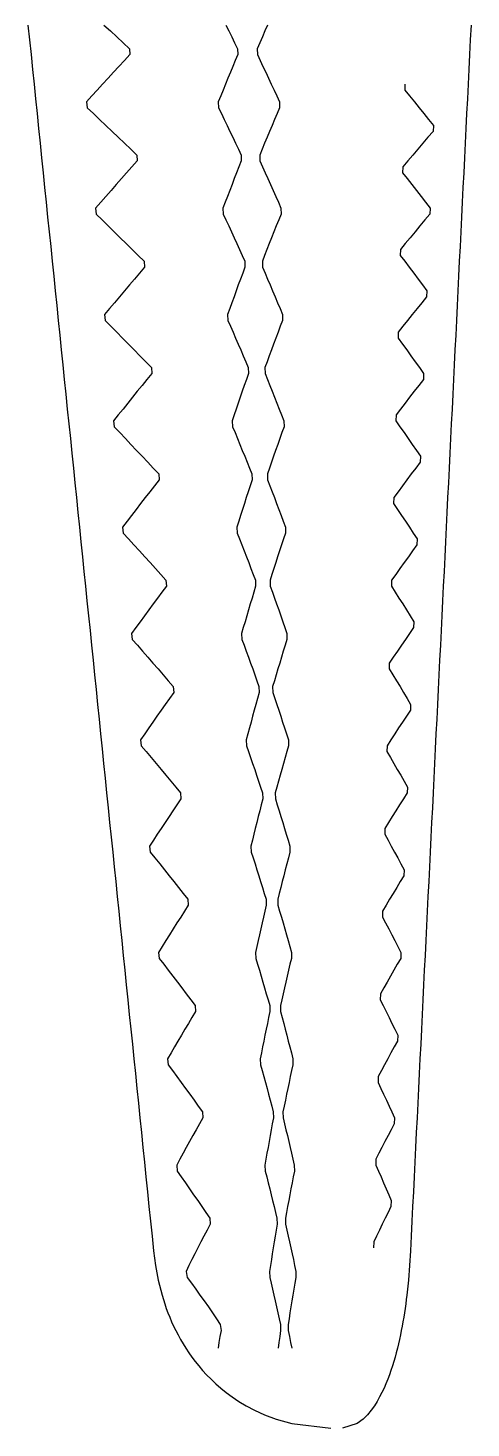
# Model space of a CAD drawing. Header units: metres. Extents: x -300 to 150, y -475 to 475.
# Drawn here: x 0 to 150, y -475 to -1 of the extents above; entities that cross this region are included whole.
import ezdxf

# ---------------------------------------------------------------- set-up
doc = ezdxf.new("R2010")
doc.units = ezdxf.units.M

msp = doc.modelspace()

# ---------------------------------------------------------------- linework, layer by layer
at = {"layer": 'GEODESIC_RIBS_45DEG'}
for p, q in [((25.725, 0), (27.8983, -2)), ((66.995, 0), (67.9921, -2)), ((81.105, 0), (80.2235, -2)), ((27.8983, -2), (30.0636, -4)), ((30.0636, -4), (32.2208, -6)), ((67.9921, -2), (68.984, -4)), ((68.984, -4), (69.9708, -6)), ((79.3471, -4), (78.4758, -6)), ((80.2235, -2), (79.3471, -4)), ((32.2208, -6), (34.3699, -8)), ((34.3699, -8), (34.5071, -10)), ((69.9708, -6), (70.9525, -8)), ((70.9525, -8), (71.0196, -10)), ((78.4758, -6), (77.6097, -8)), ((77.6097, -8), (77.6581, -10)), ((30.79, -14), (28.9436, -16)), ((32.6446, -12), (30.79, -14)), ((34.5071, -10), (32.6446, -12)), ((69.3454, -14), (68.5161, -16)), ((70.18, -12), (69.3454, -14)), ((71.0196, -10), (70.18, -12)), ((77.6581, -10), (78.6134, -12)), ((78.6134, -12), (79.5634, -14)), ((79.5634, -14), (80.5084, -16)), ((27.1052, -18), (25.2749, -20)), ((28.9436, -16), (27.1052, -18)), ((67.6918, -18), (66.8727, -20)), ((68.5161, -16), (67.6918, -18)), ((80.5084, -16), (81.4482, -18)), ((81.4482, -18), (82.3829, -20)), ((23.4526, -22), (21.6384, -24)), ((25.2749, -20), (23.4526, -22)), ((66.0587, -22), (65.2498, -24)), ((66.8727, -20), (66.0587, -22)), ((82.3829, -20), (83.3124, -22)), ((83.3124, -22), (84.2368, -24)), ((127.6225, -20), (127.5687, -22)), ((127.5687, -22), (129.2036, -24)), ((21.6384, -24), (19.8323, -26)), ((19.8323, -26), (20.0018, -28)), ((20.0018, -28), (22.1348, -30)), ((65.2498, -24), (64.4461, -26)), ((64.4461, -26), (64.5338, -28)), ((64.5338, -28), (65.5052, -30)), ((84.2368, -24), (85.1561, -26)), ((85.184, -28), (84.3281, -30)), ((85.1561, -26), (85.184, -28)), ((129.2036, -24), (130.8303, -26)), ((130.8303, -26), (132.4488, -28)), ((132.4488, -28), (134.0591, -30)), ((22.1348, -30), (24.2597, -32)), ((24.2597, -32), (26.3766, -34)), ((65.5052, -30), (66.4715, -32)), ((66.4715, -32), (67.4326, -34)), ((83.4774, -32), (82.6318, -34)), ((84.3281, -30), (83.4774, -32)), ((134.0591, -30), (135.6612, -32)), ((135.6612, -32), (137.2551, -34)), ((26.3766, -34), (28.4854, -36)), ((28.4854, -36), (30.5862, -38)), ((67.4326, -34), (68.3886, -36)), ((68.3886, -36), (69.3395, -38)), ((81.7914, -36), (80.9561, -38)), ((82.6318, -34), (81.7914, -36)), ((137.1766, -36), (135.4381, -38)), ((137.2551, -34), (137.1766, -36)), ((30.5862, -38), (32.6788, -40)), ((32.6788, -40), (34.7635, -42)), ((34.7635, -42), (36.84, -44)), ((69.3395, -38), (70.2852, -40)), ((70.2852, -40), (71.2258, -42)), ((71.2258, -42), (72.1612, -44)), ((79.3009, -42), (78.481, -44)), ((80.1259, -40), (79.3009, -42)), ((80.9561, -38), (80.1259, -40)), ((131.9857, -42), (130.2718, -44)), ((133.7078, -40), (131.9857, -42)), ((135.4381, -38), (133.7078, -40)), ((36.9772, -46), (35.1872, -48)), ((36.84, -44), (36.9772, -46)), ((72.2284, -46), (71.4349, -48)), ((72.1612, -44), (72.2284, -46)), ((78.481, -44), (78.5294, -46)), ((78.5294, -46), (79.4384, -48)), ((128.5661, -46), (126.8687, -48)), ((130.2718, -44), (128.5661, -46)), ((31.6314, -52), (29.8656, -54)), ((33.4053, -50), (31.6314, -52)), ((35.1872, -48), (33.4053, -50)), ((69.8634, -52), (69.0854, -54)), ((70.6466, -50), (69.8634, -52)), ((71.4349, -48), (70.6466, -50)), ((79.4384, -48), (80.3423, -50)), ((80.3423, -50), (81.241, -52)), ((81.241, -52), (82.1346, -54)), ((126.8687, -48), (126.8148, -50)), ((126.8148, -50), (128.3923, -52)), ((128.3923, -52), (129.9616, -54)), ((28.1079, -56), (26.3582, -58)), ((29.8656, -54), (28.1079, -56)), ((68.3125, -56), (67.5447, -58)), ((69.0854, -54), (68.3125, -56)), ((82.1346, -54), (83.0231, -56)), ((83.0231, -56), (83.9064, -58)), ((129.9616, -54), (131.5226, -56)), ((131.5226, -56), (133.0755, -58)), ((24.6166, -60), (22.883, -62)), ((26.3582, -58), (24.6166, -60)), ((66.7821, -60), (66.0246, -62)), ((67.5447, -58), (66.7821, -60)), ((83.9064, -58), (84.7846, -60)), ((84.7846, -60), (85.6576, -62)), ((133.0755, -58), (134.6201, -60)), ((134.6201, -60), (136.1566, -62)), ((22.883, -62), (23.0525, -64)), ((23.0525, -64), (25.1129, -66)), ((25.1129, -66), (27.1653, -68)), ((66.0246, -62), (66.1123, -64)), ((66.1123, -64), (67.0375, -66)), ((67.0375, -66), (67.9575, -68)), ((84.8758, -66), (84.0714, -68)), ((85.6855, -64), (84.8758, -66)), ((85.6576, -62), (85.6855, -64)), ((134.397, -66), (132.7242, -68)), ((136.0781, -64), (134.397, -66)), ((136.1566, -62), (136.0781, -64)), ((27.1653, -68), (29.2096, -70)), ((29.2096, -70), (31.2458, -72)), ((67.9575, -68), (68.8724, -70)), ((68.8724, -70), (69.7822, -72)), ((83.272, -70), (82.4778, -72)), ((84.0714, -68), (83.272, -70)), ((131.0595, -70), (129.4031, -72)), ((132.7242, -68), (131.0595, -70)), ((31.2458, -72), (33.274, -74)), ((33.274, -74), (35.2941, -76)), ((69.7822, -72), (70.6868, -74)), ((70.6868, -74), (71.5863, -76)), ((81.6887, -74), (80.9048, -76)), ((82.4778, -72), (81.6887, -74)), ((127.7548, -74), (126.1148, -76)), ((129.4031, -72), (127.7548, -74)), ((35.2941, -76), (37.3061, -78)), ((37.3061, -78), (39.3101, -80)), ((39.3101, -80), (39.4473, -82)), ((71.5863, -76), (72.4807, -78)), ((72.4807, -78), (73.3699, -80)), ((73.3699, -80), (73.4371, -82)), ((80.126, -78), (79.3523, -80)), ((79.3523, -80), (79.4007, -82)), ((80.9048, -76), (80.126, -78)), ((126.1148, -76), (126.061, -78)), ((126.061, -78), (127.581, -80)), ((127.581, -80), (129.0928, -82)), ((37.7299, -84), (36.0206, -86)), ((39.4473, -82), (37.7299, -84)), ((72.6898, -84), (71.9478, -86)), ((73.4371, -82), (72.6898, -84)), ((79.4007, -82), (80.2635, -84)), ((80.2635, -84), (81.1211, -86)), ((129.0928, -82), (130.5964, -84)), ((130.5964, -84), (132.0918, -86)), ((32.626, -90), (30.9409, -92)), ((34.3193, -88), (32.626, -90)), ((36.0206, -86), (34.3193, -88)), ((70.479, -90), (69.7523, -92)), ((71.2108, -88), (70.479, -90)), ((71.9478, -86), (71.2108, -88)), ((81.1211, -86), (81.9736, -88)), ((81.9736, -88), (82.821, -90)), ((82.821, -90), (83.6632, -92)), ((132.0918, -86), (133.579, -88)), ((133.579, -88), (135.058, -90)), ((135.058, -90), (134.9796, -92)), ((29.2637, -94), (27.5947, -96)), ((30.9409, -92), (29.2637, -94)), ((69.0308, -94), (68.3144, -96)), ((69.7523, -92), (69.0308, -94)), ((83.6632, -92), (84.5003, -94)), ((84.5003, -94), (85.3323, -96)), ((133.3559, -94), (131.7405, -96)), ((134.9796, -92), (133.3559, -94)), ((27.5947, -96), (25.9337, -98)), ((25.9337, -98), (26.1032, -100)), ((68.3144, -96), (67.6031, -98)), ((67.6031, -98), (67.6908, -100)), ((85.3323, -96), (86.1591, -98)), ((86.1591, -98), (86.187, -100)), ((130.1333, -98), (128.5343, -100)), ((131.7405, -96), (130.1333, -98)), ((26.1032, -100), (28.0911, -102)), ((28.0911, -102), (30.0709, -104)), ((30.0709, -104), (32.0426, -106)), ((67.6908, -100), (68.5698, -102)), ((68.5698, -102), (69.4436, -104)), ((69.4436, -104), (70.3123, -106)), ((84.6653, -104), (83.9122, -106)), ((85.4236, -102), (84.6653, -104)), ((86.187, -100), (85.4236, -102)), ((125.3609, -104), (125.3071, -106)), ((126.9435, -102), (125.3609, -104)), ((128.5343, -100), (126.9435, -102)), ((32.0426, -106), (34.0062, -108)), ((34.0062, -108), (35.9618, -110)), ((70.3123, -106), (71.1758, -108)), ((71.1758, -108), (72.0342, -110)), ((83.1642, -108), (82.4213, -110)), ((83.9122, -106), (83.1642, -108)), ((125.3071, -106), (126.7697, -108)), ((126.7697, -108), (128.2241, -110)), ((35.9618, -110), (37.9094, -112)), ((37.9094, -112), (39.8488, -114)), ((72.0342, -110), (72.8875, -112)), ((72.8875, -112), (73.7356, -114)), ((81.6836, -112), (80.951, -114)), ((82.4213, -110), (81.6836, -112)), ((128.2241, -110), (129.6702, -112)), ((129.6702, -112), (131.1082, -114)), ((39.8488, -114), (41.7802, -116)), ((41.9174, -118), (40.2726, -120)), ((41.7802, -116), (41.9174, -118)), ((73.7356, -114), (74.5786, -116)), ((74.6458, -118), (73.9448, -120)), ((74.5786, -116), (74.6458, -118)), ((80.951, -114), (80.2236, -116)), ((80.2236, -116), (80.272, -118)), ((80.272, -118), (81.0886, -120)), ((131.1082, -114), (132.538, -116)), ((132.538, -116), (133.9595, -118)), ((133.9595, -118), (133.881, -120)), ((38.6358, -122), (37.0071, -124)), ((40.2726, -120), (38.6358, -122)), ((73.2489, -122), (72.5582, -124)), ((73.9448, -120), (73.2489, -122)), ((81.0886, -120), (81.9, -122)), ((81.9, -122), (82.7063, -124)), ((132.3149, -122), (130.7569, -124)), ((133.881, -120), (132.3149, -122)), ((35.3864, -126), (33.7738, -128)), ((37.0071, -124), (35.3864, -126)), ((71.8726, -126), (71.1921, -128)), ((72.5582, -124), (71.8726, -126)), ((82.7063, -124), (83.5074, -126)), ((83.5074, -126), (84.3034, -128)), ((129.2071, -126), (127.6656, -128)), ((130.7569, -124), (129.2071, -126)), ((30.5728, -132), (28.9844, -134)), ((32.1693, -130), (30.5728, -132)), ((33.7738, -128), (32.1693, -130)), ((69.8466, -132), (69.1816, -134)), ((70.5168, -130), (69.8466, -132)), ((71.1921, -128), (70.5168, -130)), ((84.3034, -128), (85.0943, -130)), ((85.0943, -130), (85.88, -132)), ((85.88, -132), (86.6606, -134)), ((124.6071, -132), (124.5532, -134)), ((126.1322, -130), (124.6071, -132)), ((127.6656, -128), (126.1322, -130)), ((28.9844, -134), (29.1539, -136)), ((29.1539, -136), (31.0692, -138)), ((69.1816, -134), (69.2693, -136)), ((69.2693, -136), (70.102, -138)), ((86.6885, -136), (85.9713, -138)), ((86.6606, -134), (86.6885, -136)), ((124.5532, -134), (125.9584, -136)), ((125.9584, -136), (127.3553, -138)), ((31.0692, -138), (32.9764, -140)), ((32.9764, -140), (34.8756, -142)), ((34.8756, -142), (36.7666, -144)), ((70.102, -138), (70.9296, -140)), ((70.9296, -140), (71.7521, -142)), ((71.7521, -142), (72.5694, -144)), ((84.5524, -142), (83.8506, -144)), ((85.2593, -140), (84.5524, -142)), ((85.9713, -138), (85.2593, -140)), ((127.3553, -138), (128.744, -140)), ((128.744, -140), (130.1246, -142)), ((130.1246, -142), (131.4969, -144)), ((36.7666, -144), (38.6497, -146)), ((38.6497, -146), (40.5246, -148)), ((72.5694, -144), (73.3816, -146)), ((73.3816, -146), (74.1886, -148)), ((83.154, -146), (82.4625, -148)), ((83.8506, -144), (83.154, -146)), ((131.4969, -144), (132.861, -146)), ((132.861, -146), (132.7825, -148)), ((40.5246, -148), (42.3915, -150)), ((42.3915, -150), (44.2503, -152)), ((74.1886, -148), (74.9906, -150)), ((74.9906, -150), (75.7873, -152)), ((81.7761, -150), (81.0949, -152)), ((82.4625, -148), (81.7761, -150)), ((131.2738, -150), (129.7733, -152)), ((132.7825, -148), (131.2738, -150)), ((42.8153, -156), (41.2511, -158)), ((44.3875, -154), (42.8153, -156)), ((44.2503, -152), (44.3875, -154)), ((75.1997, -156), (74.5501, -158)), ((75.8545, -154), (75.1997, -156)), ((75.7873, -152), (75.8545, -154)), ((81.0949, -152), (81.1433, -154)), ((81.1433, -154), (81.9136, -156)), ((81.9136, -156), (82.6788, -158)), ((126.7968, -156), (125.3209, -158)), ((128.2809, -154), (126.7968, -156)), ((129.7733, -152), (128.2809, -154)), ((39.6949, -160), (38.1468, -162)), ((41.2511, -158), (39.6949, -160)), ((73.9056, -160), (73.2662, -162)), ((74.5501, -158), (73.9056, -160)), ((82.6788, -158), (83.4389, -160)), ((83.4389, -160), (84.1938, -162)), ((123.8532, -160), (123.7994, -162)), ((125.3209, -158), (123.8532, -160)), ((36.6068, -164), (35.0749, -166)), ((38.1468, -162), (36.6068, -164)), ((72.632, -164), (72.0029, -166)), ((73.2662, -162), (72.632, -164)), ((84.1938, -162), (84.9436, -164)), ((84.9436, -164), (85.6882, -166)), ((123.7994, -162), (125.1471, -164)), ((125.1471, -164), (126.4866, -166)), ((33.551, -168), (32.0352, -170)), ((32.0352, -170), (32.2047, -172)), ((35.0749, -166), (33.551, -168)), ((71.3789, -168), (70.7601, -170)), ((70.7601, -170), (70.8478, -172)), ((72.0029, -166), (71.3789, -168)), ((85.6882, -166), (86.4278, -168)), ((86.4278, -168), (87.1621, -170)), ((87.1621, -170), (87.19, -172)), ((126.4866, -166), (127.8178, -168)), ((127.8178, -168), (129.1409, -170)), ((129.1409, -170), (130.4558, -172)), ((32.2047, -172), (34.0473, -174)), ((34.0473, -174), (35.882, -176)), ((70.8478, -172), (71.6343, -174)), ((71.6343, -174), (72.4157, -176)), ((86.519, -174), (85.8532, -176)), ((87.19, -172), (86.519, -174)), ((130.4558, -172), (131.7625, -174)), ((131.7625, -174), (131.684, -176)), ((35.882, -176), (37.7085, -178)), ((37.7085, -178), (39.527, -180)), ((39.527, -180), (41.3375, -182)), ((72.4157, -176), (73.1919, -178)), ((73.1919, -178), (73.963, -180)), ((73.963, -180), (74.729, -182)), ((84.537, -180), (83.8866, -182)), ((85.1925, -178), (84.537, -180)), ((85.8532, -176), (85.1925, -178)), ((128.7896, -180), (127.3547, -182)), ((130.2327, -178), (128.7896, -180)), ((131.684, -176), (130.2327, -178)), ((41.3375, -182), (43.1399, -184)), ((43.1399, -184), (44.9342, -186)), ((74.729, -182), (75.4898, -184)), ((75.4898, -184), (76.2455, -186)), ((83.2413, -184), (82.6012, -186)), ((83.8866, -182), (83.2413, -184)), ((125.9281, -184), (124.5096, -186)), ((127.3547, -182), (125.9281, -184)), ((44.9342, -186), (46.7204, -188)), ((46.7204, -188), (46.8576, -190)), ((76.2455, -186), (76.996, -188)), ((76.996, -188), (77.0632, -190)), ((82.6012, -186), (81.9662, -188)), ((81.9662, -188), (82.0146, -190)), ((123.0994, -188), (123.0455, -190)), ((124.5096, -186), (123.0994, -188)), ((43.8663, -194), (42.3828, -196)), ((45.358, -192), (43.8663, -194)), ((46.8576, -190), (45.358, -192)), ((75.8512, -194), (75.2529, -196)), ((76.4546, -192), (75.8512, -194)), ((77.0632, -190), (76.4546, -192)), ((82.0146, -190), (82.7387, -192)), ((82.7387, -192), (83.4577, -194)), ((83.4577, -194), (84.1715, -196)), ((123.0455, -190), (124.3358, -192)), ((124.3358, -192), (125.6178, -194)), ((125.6178, -194), (126.8917, -196)), ((40.9073, -198), (39.4398, -200)), ((42.3828, -196), (40.9073, -198)), ((74.6598, -198), (74.0718, -200)), ((75.2529, -196), (74.6598, -198)), ((84.1715, -196), (84.8802, -198)), ((84.8802, -198), (85.5838, -200)), ((126.8917, -196), (128.1573, -198)), ((128.1573, -198), (129.4147, -200)), ((37.9804, -202), (36.5291, -204)), ((39.4398, -200), (37.9804, -202)), ((73.4889, -202), (72.9112, -204)), ((74.0718, -200), (73.4889, -202)), ((85.5838, -200), (86.2822, -202)), ((86.2822, -202), (86.9755, -204)), ((129.4147, -200), (130.6639, -202)), ((130.6639, -202), (130.5855, -204)), ((36.5291, -204), (35.0859, -206)), ((35.0859, -206), (35.2554, -208)), ((35.2554, -208), (37.0255, -210)), ((72.9112, -204), (72.3386, -206)), ((72.3386, -206), (72.4263, -208)), ((72.4263, -208), (73.1666, -210)), ((86.9755, -204), (87.6636, -206)), ((87.6915, -208), (87.0668, -210)), ((87.6636, -206), (87.6915, -208)), ((127.806, -208), (126.4286, -210)), ((129.1916, -206), (127.806, -208)), ((130.5855, -204), (129.1916, -206)), ((37.0255, -210), (38.7875, -212)), ((38.7875, -212), (40.5415, -214)), ((73.1666, -210), (73.9017, -212)), ((73.9017, -212), (74.6317, -214)), ((86.4472, -212), (85.8327, -214)), ((87.0668, -210), (86.4472, -212)), ((125.0593, -212), (123.6983, -214)), ((126.4286, -210), (125.0593, -212)), ((40.5415, -214), (42.2875, -216)), ((42.2875, -216), (44.0253, -218)), ((44.0253, -218), (45.7551, -220)), ((74.6317, -214), (75.3566, -216)), ((75.3566, -216), (76.0763, -218)), ((76.0763, -218), (76.791, -220)), ((84.6192, -218), (84.0202, -220)), ((85.2234, -216), (84.6192, -218)), ((85.8327, -214), (85.2234, -216)), ((122.3455, -216), (122.2917, -218)), ((122.2917, -218), (123.5245, -220)), ((123.6983, -214), (122.3455, -216)), ((45.7551, -220), (47.4769, -222)), ((47.4769, -222), (49.1905, -224)), ((76.791, -220), (77.5004, -222)), ((77.5004, -222), (78.2048, -224)), ((83.4262, -222), (82.8375, -224)), ((84.0202, -220), (83.4262, -222)), ((123.5245, -220), (124.7491, -222)), ((124.7491, -222), (125.9655, -224)), ((49.3277, -226), (47.9006, -228)), ((49.1905, -224), (49.3277, -226)), ((78.2719, -226), (77.7096, -228)), ((78.2048, -224), (78.2719, -226)), ((82.8375, -224), (82.8859, -226)), ((82.8859, -226), (83.5638, -228)), ((125.9655, -224), (127.1736, -226)), ((127.1736, -226), (128.3736, -228)), ((45.0706, -232), (43.6677, -234)), ((46.4816, -230), (45.0706, -232)), ((47.9006, -228), (46.4816, -230)), ((76.6003, -232), (76.0534, -234)), ((77.1524, -230), (76.6003, -232)), ((77.7096, -228), (77.1524, -230)), ((83.5638, -228), (84.2365, -230)), ((84.2365, -230), (84.9041, -232)), ((84.9041, -232), (85.5666, -234)), ((129.4869, -232), (128.1505, -234)), ((128.3736, -228), (129.5654, -230)), ((129.5654, -230), (129.4869, -232)), ((42.2728, -236), (40.886, -238)), ((43.6677, -234), (42.2728, -236)), ((75.5116, -236), (74.975, -238)), ((76.0534, -234), (75.5116, -236)), ((85.5666, -234), (86.2239, -236)), ((86.2239, -236), (86.8762, -238)), ((126.8223, -236), (125.5024, -238)), ((128.1505, -234), (126.8223, -236)), ((39.5073, -240), (38.1366, -242)), ((40.886, -238), (39.5073, -240)), ((74.4434, -240), (73.9171, -242)), ((74.975, -238), (74.4434, -240)), ((86.8762, -238), (87.5232, -240)), ((87.5232, -240), (88.1652, -242)), ((124.1906, -240), (122.887, -242)), ((125.5024, -238), (124.1906, -240)), ((38.1366, -242), (38.3061, -244)), ((38.3061, -244), (40.0036, -246)), ((40.0036, -246), (41.6931, -248)), ((73.9171, -242), (74.0048, -244)), ((74.0048, -244), (74.6988, -246)), ((74.6988, -246), (75.3878, -248)), ((87.6145, -246), (87.0411, -248)), ((88.193, -244), (87.6145, -246)), ((88.1652, -242), (88.193, -244)), ((121.5916, -244), (121.5378, -246)), ((121.5378, -246), (122.7132, -248)), ((122.887, -242), (121.5916, -244)), ((41.6931, -248), (43.3745, -250)), ((43.3745, -250), (45.0479, -252)), ((75.3878, -248), (76.0715, -250)), ((76.0715, -250), (76.7502, -252)), ((86.4729, -250), (85.9098, -252)), ((87.0411, -248), (86.4729, -250)), ((122.7132, -248), (123.8803, -250)), ((123.8803, -250), (125.0393, -252)), ((45.0479, -252), (46.7132, -254)), ((46.7132, -254), (48.3704, -256)), ((76.7502, -252), (77.4237, -254)), ((77.4237, -254), (78.0921, -256)), ((85.3518, -254), (84.799, -256)), ((85.9098, -252), (85.3518, -254)), ((125.0393, -252), (126.19, -254)), ((126.19, -254), (127.3325, -256)), ((48.3704, -256), (50.0195, -258)), ((50.0195, -258), (51.6606, -260)), ((51.6606, -260), (51.7978, -262)), ((78.0921, -256), (78.7554, -258)), ((78.7554, -258), (79.4135, -260)), ((79.4135, -260), (79.4806, -262)), ((84.2513, -258), (83.7088, -260)), ((83.7088, -260), (83.7572, -262)), ((84.799, -256), (84.2513, -258)), ((128.3884, -260), (127.1095, -262)), ((127.3325, -256), (128.4669, -258)), ((128.4669, -258), (128.3884, -260)), ((50.4433, -264), (49.0968, -266)), ((51.7978, -262), (50.4433, -264)), ((78.9645, -264), (78.4535, -266)), ((79.4806, -262), (78.9645, -264)), ((83.7572, -262), (84.3888, -264)), ((84.3888, -264), (85.0154, -266)), ((125.8387, -264), (124.5762, -266)), ((127.1095, -262), (125.8387, -264)), ((46.4281, -270), (45.1058, -272)), ((47.7584, -268), (46.4281, -270)), ((49.0968, -266), (47.7584, -268)), ((77.447, -270), (76.9514, -272)), ((77.9477, -268), (77.447, -270)), ((78.4535, -266), (77.9477, -268)), ((85.0154, -266), (85.6367, -268)), ((85.6367, -268), (86.253, -270)), ((86.253, -270), (86.8641, -272)), ((122.0757, -270), (120.8378, -272)), ((123.3218, -268), (122.0757, -270)), ((124.5762, -266), (123.3218, -268)), ((43.7916, -274), (42.4854, -276)), ((45.1058, -272), (43.7916, -274)), ((76.461, -274), (75.9757, -276)), ((76.9514, -272), (76.461, -274)), ((86.8641, -272), (87.4701, -274)), ((87.4701, -274), (88.071, -276)), ((120.8378, -272), (120.7839, -274)), ((120.7839, -274), (121.9019, -276)), ((42.4854, -276), (41.1873, -278)), ((41.1873, -278), (41.3568, -280)), ((75.9757, -276), (75.4956, -278)), ((75.4956, -278), (75.5832, -280)), ((88.071, -276), (88.6667, -278)), ((88.6667, -278), (88.6945, -280)), ((121.9019, -276), (123.0116, -278)), ((123.0116, -278), (124.1131, -280)), ((41.3568, -280), (42.9818, -282)), ((42.9818, -282), (44.5987, -284)), ((44.5987, -284), (46.2075, -286)), ((75.5832, -280), (76.2311, -282)), ((76.2311, -282), (76.8738, -284)), ((76.8738, -284), (77.5114, -286)), ((87.6351, -284), (87.1131, -286)), ((88.1622, -282), (87.6351, -284)), ((88.6945, -280), (88.1622, -282)), ((124.1131, -280), (125.2064, -282)), ((125.2064, -282), (126.2915, -284)), ((126.2915, -284), (127.3684, -286)), ((46.2075, -286), (47.8083, -288)), ((47.8083, -288), (49.401, -290)), ((77.5114, -286), (78.1438, -288)), ((78.1438, -288), (78.7711, -290)), ((86.5962, -288), (86.0845, -290)), ((87.1131, -286), (86.5962, -288)), ((127.2899, -288), (126.0684, -290)), ((127.3684, -286), (127.2899, -288)), ((49.401, -290), (50.9856, -292)), ((50.9856, -292), (52.5622, -294)), ((78.7711, -290), (79.3933, -292)), ((79.3933, -292), (80.0103, -294)), ((85.5778, -292), (85.0764, -294)), ((86.0845, -290), (85.5778, -292)), ((124.8551, -292), (123.65, -294)), ((126.0684, -290), (124.8551, -292)), ((52.5622, -294), (54.1307, -296)), ((54.268, -298), (52.986, -300)), ((54.1307, -296), (54.268, -298)), ((80.0103, -294), (80.6222, -296)), ((80.6893, -298), (80.2194, -300)), ((80.6222, -296), (80.6893, -298)), ((85.0764, -294), (84.58, -296)), ((84.58, -296), (84.6284, -298)), ((84.6284, -298), (85.2139, -300)), ((121.2644, -298), (120.0839, -300)), ((122.4531, -296), (121.2644, -298)), ((123.65, -294), (122.4531, -296)), ((51.7121, -302), (50.4463, -304)), ((52.986, -300), (51.7121, -302)), ((79.7547, -302), (79.2951, -304)), ((80.2194, -300), (79.7547, -302)), ((85.2139, -300), (85.7942, -302)), ((85.7942, -302), (86.3694, -304)), ((120.0839, -300), (120.0301, -302)), ((120.0301, -302), (121.0905, -304)), ((47.9388, -308), (46.6971, -310)), ((49.1885, -306), (47.9388, -308)), ((50.4463, -304), (49.1885, -306)), ((78.3913, -308), (77.947, -310)), ((78.8406, -306), (78.3913, -308)), ((79.2951, -304), (78.8406, -306)), ((86.3694, -304), (86.9394, -306)), ((86.9394, -306), (87.5043, -308)), ((87.5043, -308), (88.0641, -310)), ((121.0905, -304), (122.1428, -306)), ((122.1428, -306), (123.1869, -308)), ((123.1869, -308), (124.2227, -310)), ((45.4636, -312), (44.238, -314)), ((46.6971, -310), (45.4636, -312)), ((77.508, -312), (77.074, -314)), ((77.947, -310), (77.508, -312)), ((88.0641, -310), (88.6187, -312)), ((88.6187, -312), (89.1682, -314)), ((124.2227, -310), (125.2504, -312)), ((125.2504, -312), (126.2698, -314)), ((44.238, -314), (44.4075, -316)), ((44.4075, -316), (45.9599, -318)), ((77.074, -314), (77.1617, -316)), ((77.1617, -316), (77.7634, -318)), ((89.196, -316), (88.71, -318)), ((89.1682, -314), (89.196, -316)), ((126.1914, -316), (125.0273, -318)), ((126.2698, -314), (126.1914, -316)), ((45.9599, -318), (47.5042, -320)), ((47.5042, -320), (49.0405, -322)), ((49.0405, -322), (50.5687, -324)), ((77.7634, -318), (78.3598, -320)), ((78.3598, -320), (78.9512, -322)), ((78.9512, -322), (79.5374, -324)), ((87.7533, -322), (87.2826, -324)), ((88.229, -320), (87.7533, -322)), ((88.71, -318), (88.229, -320)), ((122.7238, -322), (121.5843, -324)), ((123.8714, -320), (122.7238, -322)), ((125.0273, -318), (123.8714, -320)), ((50.5687, -324), (52.0888, -326)), ((52.0888, -326), (53.6009, -328)), ((79.5374, -324), (80.1185, -326)), ((80.1185, -326), (80.6944, -328)), ((86.8171, -326), (86.3567, -328)), ((87.2826, -324), (86.8171, -326)), ((120.4531, -326), (119.3301, -328)), ((121.5843, -324), (120.4531, -326)), ((53.6009, -328), (55.1049, -330)), ((55.1049, -330), (56.6008, -332)), ((80.6944, -328), (81.2652, -330)), ((81.2652, -330), (81.8309, -332)), ((85.9014, -330), (85.4513, -332)), ((86.3567, -328), (85.9014, -330)), ((119.3301, -328), (119.2762, -330)), ((119.2762, -330), (120.2792, -332)), ((55.5287, -336), (54.3273, -338)), ((56.7381, -334), (55.5287, -336)), ((56.6008, -332), (56.7381, -334)), ((81.4744, -336), (81.0558, -338)), ((81.898, -334), (81.4744, -336)), ((81.8309, -332), (81.898, -334)), ((85.4513, -332), (85.4997, -334)), ((85.4997, -334), (86.039, -336)), ((86.039, -336), (86.573, -338)), ((120.2792, -332), (121.2741, -334)), ((121.2741, -334), (122.2607, -336)), ((122.2607, -336), (123.2391, -338)), ((53.1341, -340), (51.9489, -342)), ((54.3273, -338), (53.1341, -340)), ((80.6425, -340), (80.2342, -342)), ((81.0558, -338), (80.6425, -340)), ((86.573, -338), (87.102, -340)), ((87.102, -340), (87.6258, -342)), ((123.2391, -338), (124.2093, -340)), ((124.2093, -340), (125.1713, -342)), ((49.6027, -346), (48.4417, -348)), ((50.7718, -344), (49.6027, -346)), ((51.9489, -342), (50.7718, -344)), ((79.4331, -346), (79.0402, -348)), ((79.8311, -344), (79.4331, -346)), ((80.2342, -342), (79.8311, -344)), ((87.6258, -342), (88.1445, -344)), ((88.1445, -344), (88.658, -346)), ((88.658, -346), (89.1664, -348)), ((123.9862, -346), (122.8878, -348)), ((125.0928, -344), (123.9862, -346)), ((125.1713, -342), (125.0928, -344)), ((48.4417, -348), (47.2888, -350)), ((47.2888, -350), (47.4582, -352)), ((79.0402, -348), (78.6525, -350)), ((78.6525, -350), (78.7402, -352)), ((89.1664, -348), (89.6697, -350)), ((89.6697, -350), (89.6976, -352)), ((121.7976, -350), (120.7156, -352)), ((122.8878, -348), (121.7976, -350)), ((47.4582, -352), (48.9381, -354)), ((48.9381, -354), (50.4098, -356)), ((78.7402, -352), (79.2956, -354)), ((79.2956, -354), (79.8459, -356)), ((89.2577, -354), (88.823, -356)), ((89.6976, -352), (89.2577, -354)), ((119.6418, -354), (118.5762, -356)), ((120.7156, -352), (119.6418, -354)), ((50.4098, -356), (51.8735, -358)), ((51.8735, -358), (53.3291, -360)), ((53.3291, -360), (54.7767, -362)), ((79.8459, -356), (80.391, -358)), ((80.391, -358), (80.931, -360)), ((80.931, -360), (81.4659, -362)), ((87.969, -360), (87.5497, -362)), ((88.3934, -358), (87.969, -360)), ((88.823, -356), (88.3934, -358)), ((118.5762, -356), (118.5223, -358)), ((118.5223, -358), (119.4679, -360)), ((119.4679, -360), (120.4053, -362)), ((54.7767, -362), (56.2161, -364)), ((56.2161, -364), (57.6476, -366)), ((81.4659, -362), (81.9956, -364)), ((81.9956, -364), (82.5202, -366)), ((87.1355, -364), (86.7265, -366)), ((87.5497, -362), (87.1355, -364)), ((120.4053, -362), (121.3345, -364)), ((121.3345, -364), (122.2555, -366)), ((57.6476, -366), (59.0709, -368)), ((59.0709, -368), (59.2082, -370)), ((82.5202, -366), (83.0396, -368)), ((83.0396, -368), (83.1068, -370)), ((86.7265, -366), (86.3226, -368)), ((86.3226, -368), (86.371, -370)), ((122.2555, -366), (123.1682, -368)), ((123.1682, -368), (124.0728, -370)), ((56.9426, -374), (55.8219, -376)), ((58.0713, -372), (56.9426, -374)), ((59.2082, -370), (58.0713, -372)), ((82.357, -374), (81.9898, -376)), ((82.7293, -372), (82.357, -374)), ((83.1068, -370), (82.7293, -372)), ((86.371, -370), (86.864, -372)), ((86.864, -372), (87.3519, -374)), ((87.3519, -374), (87.8346, -376)), ((122.9451, -374), (121.9042, -376)), ((123.9943, -372), (122.9451, -374)), ((124.0728, -370), (123.9943, -372)), ((54.7093, -378), (53.6047, -380)), ((55.8219, -376), (54.7093, -378)), ((81.6278, -378), (81.2709, -380)), ((81.9898, -376), (81.6278, -378)), ((87.8346, -376), (88.3122, -378)), ((88.3122, -378), (88.7847, -380)), ((120.8714, -378), (119.8468, -380)), ((121.9042, -376), (120.8714, -378)), ((52.5083, -382), (51.4198, -384)), ((53.6047, -380), (52.5083, -382)), ((80.9191, -382), (80.5725, -384)), ((81.2709, -380), (80.9191, -382)), ((88.7847, -380), (89.252, -382)), ((89.252, -382), (89.7142, -384)), ((118.8305, -382), (117.8223, -384)), ((119.8468, -380), (118.8305, -382)), ((51.4198, -384), (50.3395, -386)), ((50.3395, -386), (50.509, -388)), ((50.509, -388), (51.9162, -390)), ((80.5725, -384), (80.231, -386)), ((80.231, -386), (80.3187, -388)), ((80.3187, -388), (80.8279, -390)), ((89.7142, -384), (90.1712, -386)), ((90.1991, -388), (89.8054, -390)), ((90.1712, -386), (90.1991, -388)), ((117.8223, -384), (117.7685, -386)), ((117.7685, -386), (118.6566, -388)), ((118.6566, -388), (119.5366, -390)), ((51.9162, -390), (53.3154, -392)), ((53.3154, -392), (54.7065, -394)), ((80.8279, -390), (81.3319, -392)), ((81.3319, -392), (81.8308, -394)), ((89.417, -392), (89.0336, -394)), ((89.8054, -390), (89.417, -392)), ((119.5366, -390), (120.4083, -392)), ((120.4083, -392), (121.2718, -394)), ((54.7065, -394), (56.0895, -396)), ((56.0895, -396), (57.4645, -398)), ((57.4645, -398), (58.8314, -400)), ((81.8308, -394), (82.3246, -396)), ((82.3246, -396), (82.8132, -398)), ((82.8132, -398), (83.2967, -400)), ((88.2823, -398), (87.9144, -400)), ((88.6554, -396), (88.2823, -398)), ((89.0336, -394), (88.6554, -396)), ((121.2718, -394), (122.1271, -396)), ((122.1271, -396), (122.9743, -398)), ((122.9743, -398), (122.8958, -400)), ((58.8314, -400), (60.1902, -402)), ((60.1902, -402), (61.541, -404)), ((83.2967, -400), (83.7751, -402)), ((83.7751, -402), (84.2483, -404)), ((87.5516, -402), (87.1939, -404)), ((87.9144, -400), (87.5516, -402)), ((121.9041, -402), (120.9205, -404)), ((122.8958, -400), (121.9041, -402)), ((61.6783, -406), (60.614, -408)), ((61.541, -404), (61.6783, -406)), ((84.3155, -406), (83.9842, -408)), ((84.2483, -404), (84.3155, -406)), ((87.1939, -404), (87.2423, -406)), ((87.2423, -406), (87.6891, -408)), ((119.9452, -406), (118.9781, -408)), ((120.9205, -404), (119.9452, -406)), ((58.5098, -412), (57.4697, -414)), ((59.5579, -410), (58.5098, -412)), ((60.614, -408), (59.5579, -410)), ((83.3372, -412), (83.0214, -414)), ((83.6582, -410), (83.3372, -412)), ((83.9842, -408), (83.6582, -410)), ((87.6891, -408), (88.1307, -410)), ((88.1307, -410), (88.5672, -412)), ((88.5672, -412), (88.9986, -414)), ((117.0685, -412), (117.0146, -414)), ((118.0192, -410), (117.0685, -412)), ((118.9781, -408), (118.0192, -410)), ((56.4406, -416), (55.442, -418)), ((57.4697, -414), (56.4406, -416)), ((82.7107, -416), (82.4052, -418)), ((83.0214, -414), (82.7107, -416)), ((88.9986, -414), (89.4248, -416)), ((89.4248, -416), (89.8459, -418)), ((54.4841, -420), (53.5749, -422)), ((55.442, -418), (54.4841, -420)), ((82.1048, -420), (81.8095, -422)), ((82.4052, -418), (82.1048, -420)), ((89.8459, -418), (90.2619, -420)), ((90.2619, -420), (90.6727, -422)), ((53.5749, -422), (53.869, -424)), ((53.869, -424), (55.3276, -426)), ((55.3276, -426), (56.7848, -428)), ((81.8095, -422), (81.8972, -424)), ((81.8972, -424), (82.3602, -426)), ((82.3602, -426), (82.818, -428)), ((90.3532, -426), (90.0109, -428)), ((90.7006, -424), (90.3532, -426)), ((90.6727, -422), (90.7006, -424)), ((56.7848, -428), (58.234, -430)), ((58.234, -430), (59.668, -432)), ((82.818, -428), (83.2707, -430)), ((83.2707, -430), (83.7182, -432)), ((89.6738, -430), (89.3418, -432)), ((90.0109, -428), (89.6738, -430)), ((59.668, -432), (61.0792, -434)), ((61.0792, -434), (62.4597, -436)), ((62.4597, -436), (63.8008, -438)), ((83.7182, -432), (84.1606, -434)), ((84.1606, -434), (84.5979, -436)), ((84.5979, -436), (85.03, -438)), ((88.6932, -436), (88.3766, -438)), ((89.0149, -434), (88.6932, -436)), ((89.3418, -432), (89.0149, -434)), ((63.8008, -438), (65.0932, -440)), ((65.0932, -440), (65.4333, -442)), ((85.03, -438), (85.457, -440)), ((85.457, -440), (85.5242, -442)), ((88.3766, -438), (88.0652, -440)), ((88.0652, -440), (88.1136, -442)), ((64.9481, -444), (64.5883, -446)), ((65.4333, -442), (64.9481, -444)), ((85.2392, -444), (84.9593, -446)), ((85.5242, -442), (85.2392, -444)), ((88.1136, -442), (88.5142, -444)), ((88.5142, -444), (88.9096, -446)), ((64.5883, -446), (64.3706, -448)), ((84.9593, -446), (84.6846, -448)), ((88.9096, -446), (89.2999, -448))]:
    msp.add_line(p, q, dxfattribs=at)
at = {"layer": 'WING_OUTLINE'}
for p, q in [((0, 0), (0.512, -5)), ((150, 0), (149.753, -5)), ((0.512, -5), (1.0241, -10)), ((149.753, -5), (149.506, -10)), ((1.0241, -10), (1.5361, -15)), ((149.506, -10), (149.259, -15)), ((1.5361, -15), (2.0482, -20)), ((149.259, -15), (149.012, -20)), ((2.0482, -20), (2.5602, -25)), ((149.012, -20), (148.7651, -25)), ((2.5602, -25), (3.0723, -30)), ((148.7651, -25), (148.5181, -30)), ((3.0723, -30), (3.5843, -35)), ((148.5181, -30), (148.2711, -35)), ((3.5843, -35), (4.0964, -40)), ((148.2711, -35), (148.0241, -40)), ((4.0964, -40), (4.6084, -45)), ((148.0241, -40), (147.7771, -45)), ((4.6084, -45), (5.1205, -50)), ((147.7771, -45), (147.5301, -50)), ((5.1205, -50), (5.6325, -55)), ((147.5301, -50), (147.2831, -55)), ((5.6325, -55), (6.1446, -60)), ((147.2831, -55), (147.0361, -60)), ((6.1446, -60), (6.6566, -65)), ((147.0361, -60), (146.7892, -65)), ((6.6566, -65), (7.1687, -70)), ((146.7892, -65), (146.5422, -70)), ((7.1687, -70), (7.6807, -75)), ((146.5422, -70), (146.2952, -75)), ((7.6807, -75), (8.1928, -80)), ((146.2952, -75), (146.0482, -80)), ((8.1928, -80), (8.7048, -85)), ((146.0482, -80), (145.8012, -85)), ((8.7048, -85), (9.2169, -90)), ((145.8012, -85), (145.5542, -90)), ((9.2169, -90), (9.7289, -95)), ((145.5542, -90), (145.3072, -95)), ((9.7289, -95), (10.241, -100)), ((145.3072, -95), (145.0602, -100)), ((10.241, -100), (10.753, -105)), ((145.0602, -100), (144.8133, -105)), ((10.753, -105), (11.2651, -110)), ((144.8133, -105), (144.5663, -110)), ((11.2651, -110), (11.7771, -115)), ((144.5663, -110), (144.3193, -115)), ((11.7771, -115), (12.2892, -120)), ((144.3193, -115), (144.0723, -120)), ((12.2892, -120), (12.8012, -125)), ((144.0723, -120), (143.8253, -125)), ((12.8012, -125), (13.3133, -130)), ((143.8253, -125), (143.5783, -130)), ((13.3133, -130), (13.8253, -135)), ((143.5783, -130), (143.3313, -135)), ((13.8253, -135), (14.3373, -140)), ((143.3313, -135), (143.0843, -140)), ((14.3373, -140), (14.8494, -145)), ((143.0843, -140), (142.8373, -145)), ((14.8494, -145), (15.3614, -150)), ((142.8373, -145), (142.5904, -150)), ((15.3614, -150), (15.8735, -155)), ((142.5904, -150), (142.3434, -155)), ((15.8735, -155), (16.3855, -160)), ((142.3434, -155), (142.0964, -160)), ((16.3855, -160), (16.8976, -165)), ((142.0964, -160), (141.8494, -165)), ((16.8976, -165), (17.4096, -170)), ((141.8494, -165), (141.6024, -170)), ((17.4096, -170), (17.9217, -175)), ((141.6024, -170), (141.3554, -175)), ((17.9217, -175), (18.4337, -180)), ((141.3554, -175), (141.1084, -180)), ((18.4337, -180), (18.9458, -185)), ((141.1084, -180), (140.8614, -185)), ((18.9458, -185), (19.4578, -190)), ((140.8614, -185), (140.6145, -190)), ((19.4578, -190), (19.9699, -195)), ((140.6145, -190), (140.3675, -195)), ((19.9699, -195), (20.4819, -200)), ((140.3675, -195), (140.1205, -200)), ((20.4819, -200), (20.994, -205)), ((140.1205, -200), (139.8735, -205)), ((20.994, -205), (21.506, -210)), ((139.8735, -205), (139.6265, -210)), ((21.506, -210), (22.0181, -215)), ((139.6265, -210), (139.3795, -215)), ((22.0181, -215), (22.5301, -220)), ((139.3795, -215), (139.1325, -220)), ((22.5301, -220), (23.0422, -225)), ((139.1325, -220), (138.8855, -225)), ((23.0422, -225), (23.5542, -230)), ((138.8855, -225), (138.6386, -230)), ((23.5542, -230), (24.0663, -235)), ((138.6386, -230), (138.3916, -235)), ((24.0663, -235), (24.5783, -240)), ((138.3916, -235), (138.1446, -240)), ((24.5783, -240), (25.0904, -245)), ((138.1446, -240), (137.8976, -245)), ((25.0904, -245), (25.6024, -250)), ((137.8976, -245), (137.6506, -250)), ((25.6024, -250), (26.1145, -255)), ((137.6506, -250), (137.4036, -255)), ((26.1145, -255), (26.6265, -260)), ((137.4036, -255), (137.1566, -260)), ((26.6265, -260), (27.1386, -265)), ((137.1566, -260), (136.9096, -265)), ((27.1386, -265), (27.6506, -270)), ((136.9096, -265), (136.6627, -270)), ((27.6506, -270), (28.1627, -275)), ((136.6627, -270), (136.4157, -275)), ((28.1627, -275), (28.6747, -280)), ((136.4157, -275), (136.1687, -280)), ((28.6747, -280), (29.1867, -285)), ((136.1687, -280), (135.9217, -285)), ((29.1867, -285), (29.6988, -290)), ((135.9217, -285), (135.6747, -290)), ((29.6988, -290), (30.2108, -295)), ((135.6747, -290), (135.4277, -295)), ((30.2108, -295), (30.7229, -300)), ((135.4277, -295), (135.1807, -300)), ((30.7229, -300), (31.2349, -305)), ((135.1807, -300), (134.9337, -305)), ((31.2349, -305), (31.747, -310)), ((134.9337, -305), (134.6867, -310)), ((31.747, -310), (32.259, -315)), ((134.6867, -310), (134.4398, -315)), ((32.259, -315), (32.7711, -320)), ((134.4398, -315), (134.1928, -320)), ((32.7711, -320), (33.2831, -325)), ((134.1928, -320), (133.9458, -325)), ((33.2831, -325), (33.7952, -330)), ((133.9458, -325), (133.6988, -330)), ((33.7952, -330), (34.3072, -335)), ((133.6988, -330), (133.4518, -335)), ((34.3072, -335), (34.8193, -340)), ((133.4518, -335), (133.2048, -340)), ((34.8193, -340), (35.3313, -345)), ((133.2048, -340), (132.9578, -345)), ((35.3313, -345), (35.8434, -350)), ((132.9578, -345), (132.7108, -350)), ((35.8434, -350), (36.3554, -355)), ((132.7108, -350), (132.4639, -355)), ((36.3554, -355), (36.8675, -360)), ((132.4639, -355), (132.2169, -360)), ((36.8675, -360), (37.3795, -365)), ((132.2169, -360), (131.9699, -365)), ((37.3795, -365), (37.8916, -370)), ((131.9699, -365), (131.7229, -370)), ((37.8916, -370), (38.4036, -375)), ((131.7229, -370), (131.4759, -375)), ((38.4036, -375), (38.9157, -380)), ((131.4759, -375), (131.2289, -380)), ((38.9157, -380), (39.4277, -385)), ((131.2289, -380), (130.9819, -385)), ((39.4277, -385), (39.9398, -390)), ((130.9819, -385), (130.7349, -390)), ((39.9398, -390), (40.4518, -395)), ((130.7349, -390), (130.488, -395)), ((40.4518, -395), (40.9639, -400)), ((130.488, -395), (130.241, -400)), ((40.9639, -400), (41.4759, -405)), ((130.241, -400), (129.994, -405)), ((41.4759, -405), (41.988, -410)), ((129.994, -405), (129.747, -410)), ((41.988, -410), (42.5, -415)), ((129.747, -410), (129.5, -415)), ((42.5, -415), (43.1511, -420)), ((129.5, -415), (129.2019, -420)), ((43.1511, -420), (44.0983, -425)), ((129.2019, -420), (128.7947, -425)), ((44.0983, -425), (45.3737, -430)), ((128.7947, -425), (128.2667, -430)), ((45.3737, -430), (45.8261, -431.5)), ((128.2667, -430), (128.0825, -431.5)), ((45.8261, -431.5), (46.3128, -433)), ((46.3128, -433), (46.8353, -434.5)), ((46.8353, -434.5), (47.3951, -436)), ((47.3951, -436), (47.9937, -437.5)), ((127.4519, -436), (127.2137, -437.5)), ((127.6757, -434.5), (127.4519, -436)), ((127.8857, -433), (127.6757, -434.5)), ((128.0825, -431.5), (127.8857, -433)), ((47.9937, -437.5), (48.633, -439)), ((48.633, -439), (49.3149, -440.5)), ((49.3149, -440.5), (50.0417, -442)), ((126.6915, -440.5), (126.406, -442)), ((126.9605, -439), (126.6915, -440.5)), ((127.2137, -437.5), (126.9605, -439)), ((50.0417, -442), (50.8157, -443.5)), ((50.8157, -443.5), (51.6396, -445)), ((51.6396, -445), (52.5164, -446.5)), ((125.7814, -445), (125.4402, -446.5)), ((126.1029, -443.5), (125.7814, -445)), ((126.406, -442), (126.1029, -443.5)), ((52.5164, -446.5), (53.4494, -448)), ((53.4494, -448), (54.4426, -449.5)), ((54.4426, -449.5), (55.5003, -451)), ((124.6939, -449.5), (124.2857, -451)), ((125.0782, -448), (124.6939, -449.5)), ((125.4402, -446.5), (125.0782, -448)), ((55.5003, -451), (56.6276, -452.5)), ((56.6276, -452.5), (57.8302, -454)), ((57.8302, -454), (59.1151, -455.5)), ((123.3895, -454), (122.8967, -455.5)), ((123.8516, -452.5), (123.3895, -454)), ((124.2857, -451), (123.8516, -452.5)), ((59.1151, -455.5), (60.4905, -457)), ((60.4905, -457), (61.9662, -458.5)), ((61.9662, -458.5), (63.5544, -460)), ((121.8066, -458.5), (121.201, -460)), ((122.3704, -457), (121.8066, -458.5)), ((122.8967, -455.5), (122.3704, -457)), ((63.5544, -460), (65.2701, -461.5)), ((65.2701, -461.5), (67.1326, -463)), ((67.1326, -463), (69.1673, -464.5)), ((69.1673, -464.5), (71.4089, -466)), ((119.0676, -464.5), (118.2179, -466)), ((119.8398, -463), (119.0676, -464.5)), ((120.5478, -461.5), (119.8398, -463)), ((121.201, -460), (120.5478, -461.5)), ((71.4089, -466), (73.907, -467.5)), ((73.907, -467.5), (76.7371, -469)), ((76.7371, -469), (80.0253, -470.5)), ((116.2026, -469), (114.9612, -470.5)), ((117.2724, -467.5), (116.2026, -469)), ((118.2179, -466), (117.2724, -467.5)), ((80.0253, -470.5), (84.0162, -472)), ((84.0162, -472), (89.3357, -473.5)), ((89.3357, -473.5), (102.5, -475)), ((111.4525, -473.5), (106.5, -475)), ((113.4562, -472), (111.4525, -473.5)), ((114.9612, -470.5), (113.4562, -472))]:
    msp.add_line(p, q, dxfattribs=at)

doc.saveas('drawing.dxf')
